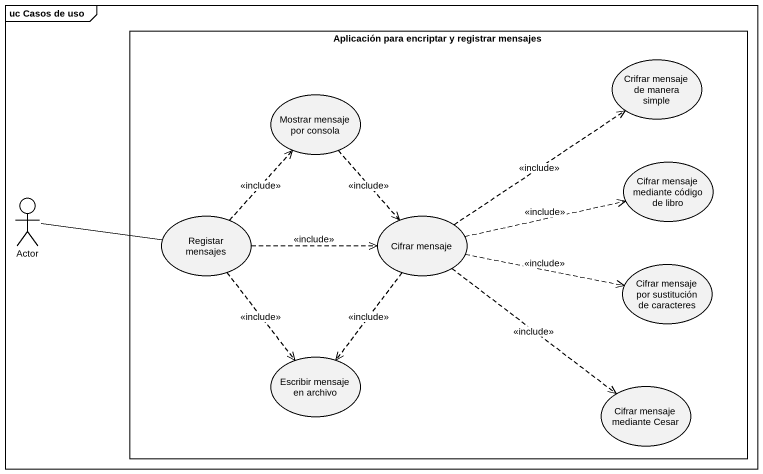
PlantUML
@startuml
mainframe uc Casos de uso
rectangle "Aplicación para encriptar y registrar mensajes" as Aplicación_para_encriptar_y {
  usecase "Crifrar mensaje de manera simple" as Crifrar_mensaje_de_manera
  usecase "Mostrar mensaje por consola" as Mostrar_mensaje_por_consola
  usecase "Cifrar mensaje mediante código de libro" as Cifrar_mensaje_mediante
  usecase "Registar mensajes" as Registar_mensajes
  usecase "Cifrar mensaje" as Cifrar_mensaje
  usecase "Cifrar mensaje por sustitución de caracteres" as Cifrar_mensaje_por
  usecase "Escribir mensaje en archivo" as Escribir_mensaje_en_archivo
  usecase "Cifrar mensaje mediante Cesar" as Cifrar_mensaje_mediante_2
}
actor "Actor" as Actor_
Mostrar_mensaje_por_consola ..> Cifrar_mensaje : <<include>>
Actor_ -right- Registar_mensajes
Registar_mensajes .up.> Mostrar_mensaje_por_consola : <<include>>
Registar_mensajes .right.> Cifrar_mensaje : <<include>>
Registar_mensajes ..> Escribir_mensaje_en_archivo : <<include>>
Cifrar_mensaje .up.> Crifrar_mensaje_de_manera : <<include>>
Cifrar_mensaje .right.> Cifrar_mensaje_mediante : <<include>>
Cifrar_mensaje .right.> Cifrar_mensaje_por : <<include>>
Cifrar_mensaje ..> Escribir_mensaje_en_archivo : <<include>>
Cifrar_mensaje ..> Cifrar_mensaje_mediante_2 : <<include>>
@enduml
